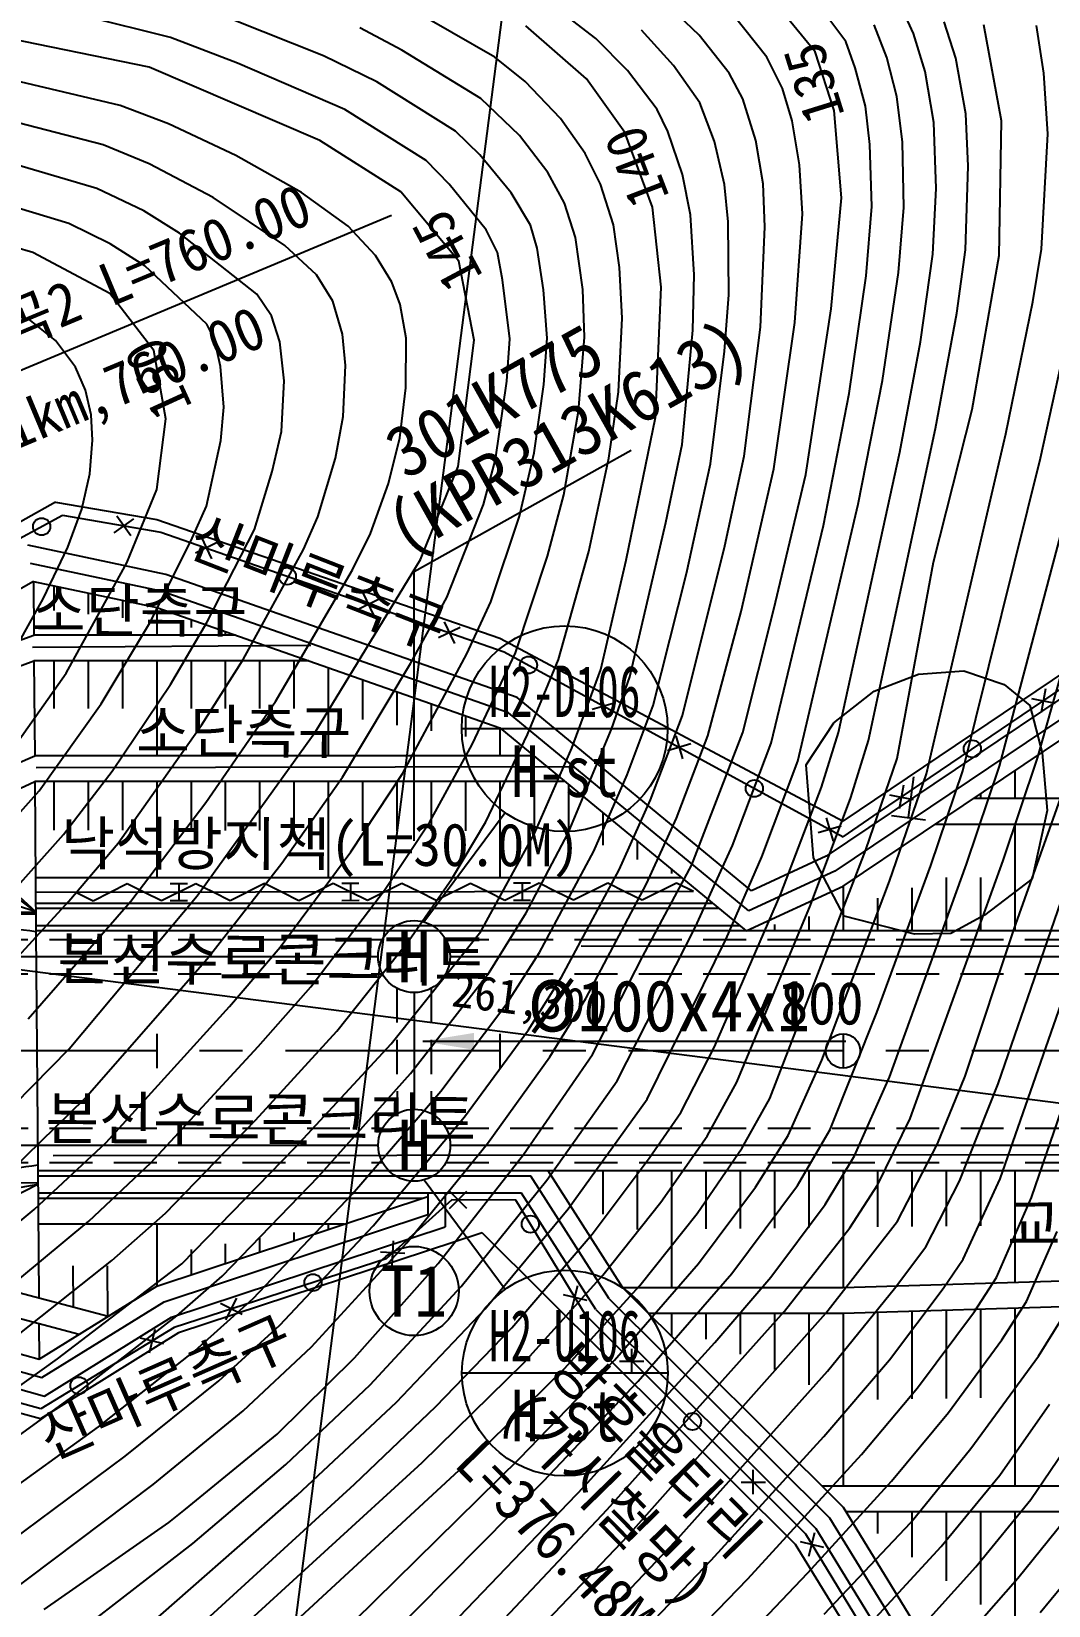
# Model space of a CAD drawing. Header units: millimetres. Extents: x 2406 to 3202, y 1103 to 1810.
# Drawn here: x 2942.8 to 3002, y 1442.5 to 1534.2 of the extents above; entities that cross this region are included whole.
import ezdxf
from ezdxf.enums import TextEntityAlignment as Align
from ezdxf.xclip import XClip

# ---------------------------------------------------------------- set-up
doc = ezdxf.new("R2010")
doc.units = ezdxf.units.MM
doc.header["$LTSCALE"] = 10
doc.header["$MEASUREMENT"] = 0
doc.header["$XCLIPFRAME"] = 2
doc.linetypes.add('CENTER', pattern=[2, 1.25, -0.25, 0.25, -0.25])
doc.linetypes.add('HIDDEN', pattern=[0.375, 0.25, -0.125])
for name, color, linetype in [('TN-MANH', 4, 'Continuous'), ('TT-WIRE-EQPM', 6, 'Continuous'), ('TZ-BASE', 253, 'Continuous'), ('TZ-CABL', 4, 'Continuous')]:
    doc.layers.add(name, color=color, linetype=linetype)
doc.styles.add('HANA', font='GulimChe.ttf')
doc.styles.get("Standard").update_dxf_attribs({"font": 'GulimChe.ttf'})
doc.linetypes.add('I_LINE', pattern='A,3.5,["I",Standard,S=1,R=0,X=-1,Y=-0.5],3.5', length=7)
doc.linetypes.add('ZIGZAG', pattern='A,0.0001,-0.2,[131,ltypeshp.shx,S=0.2,R=0,X=-0.2,Y=0],-0.4,[131,ltypeshp.shx,S=0.2,R=180,X=0.2,Y=0],-0.2', length=0.8001)
doc.dimstyles.get("Standard").update_dxf_attribs({"dimtxt": 0.18, "dimasz": 0.18, "dimexe": 0.18, "dimexo": 0.0625, "dimgap": 0.09, "dimtad": 0, "dimtih": 1, "dimtoh": 1, "dimdec": 4, "dimzin": 0, "dimdsep": 46, "dimtxsty": 'Standard', "dimcen": 0.09, "dimadec": 0, "dimazin": 0, "dimtfac": 1, "dimtdec": 4, "dimtofl": 0, "dimtmove": 0, "dimatfit": 3, "dimfxl": 0, "dimtolj": 1, "dimtzin": 0, "dimarcsym": 0})

# ---------------------------------------------------------------- blocks, each defined once
blk = doc.blocks.new('JD-FHFJ6')
at = {"layer": 'TZ-BASE'}
for p, q in [((432.568, -309.786), (500.009, 215.042)), ((491.612, 59.221, 137), (488.779, 61.948, 137)), ((498.38, 58.254, 135), (495.164, 62.166, 135)), ((500.16, 58.85, 134), (497.857, 61.936, 134)), ((479.707, 57.952, 141), (474.696, 60.816, 141)), ((485.597, 59.033, 139), (483.24, 60.837, 139)), ((504.098, 59.319, 132), (503.345, 60.982, 132)), ((459.567, 57.363, 145), (447.882, 59.763, 145)), ((460.797, 59.1, 144), (455.818, 60.338, 144)), ((469.72, 58.025, 143), (464.399, 60.145, 143)), ((485.053, 56.686, 140), (481.511, 59.765, 140)), ((495.547, 57.937, 136), (493.586, 60.423, 136)), ((502.544, 57.932, 133), (501.802, 59.829, 133)), ((506.575, 57.889, 131), (505.899, 60.007, 131)), ((509.238, 54.234, 130), (508.208, 59.833, 130)), ((511.695, 57.004, 129), (511.269, 59.801, 129)), ((464.718, 57.604, 144), (460.797, 59.1, 144)), ((474.285, 58.361, 142), (471.841, 59.648, 142)), ((487.441, 57.158, 139), (485.597, 59.033, 139)), ((490.116, 57.457, 138), (488.25, 59.514, 138)), ((493.352, 57.017, 137), (491.612, 59.221, 137)), ((500.705, 57.331, 134), (500.16, 58.85, 134)), ((504.779, 57.115, 132), (504.098, 59.319, 132)), ((472.837, 56.498, 143), (469.72, 58.025, 143)), ((478.899, 55.543, 142), (474.285, 58.361, 142)), ((481.473, 56.518, 141), (479.707, 57.952, 141)), ((496.474, 56.124, 136), (495.547, 57.937, 136)), ((499.471, 54.833, 135), (498.38, 58.254, 135)), ((503.138, 55.651, 133), (502.544, 57.932, 133)), ((507.162, 54.65, 131), (506.575, 57.889, 131)), ((469.512, 53.088, 145), (459.567, 57.363, 145)), ((470.964, 54.901, 144), (464.718, 57.604, 144)), ((489.159, 54.901, 139), (487.441, 57.158, 139)), ((491.648, 55.285, 138), (490.116, 57.457, 138)), ((494.155, 55.512, 137), (493.352, 57.017, 137)), ((501.301, 55.079, 134), (500.705, 57.331, 134)), ((505.29, 54.13, 132), (504.779, 57.115, 132)), ((511.94, 53.483, 129), (511.695, 57.004, 129)), ((457.871, 55.129, 146), (452.039, 56.515, 146)), ((477.414, 53.635, 143), (472.837, 56.498, 143)), ((483.537, 54.377, 141), (481.473, 56.518, 141)), ((487.276, 53.558, 140), (485.053, 56.686, 140)), ((497.041, 54.229, 136), (496.474, 56.124, 136)), ((460.691, 54.057, 146), (457.871, 55.129, 146)), ((481.134, 53.374, 142), (478.899, 55.543, 142)), ((492.505, 53.035, 138), (491.648, 55.285, 138)), ((494.911, 53.093, 137), (494.155, 55.512, 137)), ((501.556, 52.844, 134), (501.301, 55.079, 134)), ((503.458, 52.986, 133), (503.138, 55.651, 133)), ((456.872, 52.837, 147), (450.774, 54.409, 147)), ((475.712, 51.925, 144), (470.964, 54.901, 144)), ((484.972, 52.329, 141), (483.537, 54.377, 141)), ((489.792, 53.611, 139), (489.159, 54.901, 139)), ((497.468, 51.669, 136), (497.041, 54.229, 136)), ((499.912, 49.747, 135), (499.471, 54.833, 135)), ((507.298, 51.598, 131), (507.162, 54.65, 131)), ((509.104, 46.379, 130), (509.238, 54.234, 130)), ((464.615, 52.219, 146), (460.691, 54.057, 146)), ((478.822, 52.245, 143), (477.414, 53.635, 143)), ((482.803, 51.226, 142), (481.134, 53.374, 142)), ((488.903, 49.194, 140), (487.276, 53.558, 140)), ((490.637, 51.104, 139), (489.792, 53.611, 139)), ((505.423, 50.295, 132), (505.29, 54.13, 132)), ((511.566, 46.755, 129), (511.94, 53.483, 129)), ((459.558, 51.728, 147), (456.872, 52.837, 147)), ((474.223, 50.085, 145), (469.512, 53.088, 145)), ((485.858, 50.532, 141), (484.972, 52.329, 141)), ((493.097, 50.513, 138), (492.505, 53.035, 138)), ((495.345, 50.561, 137), (494.911, 53.093, 137)), ((501.675, 49.238, 134), (501.556, 52.844, 134)), ((503.542, 49.178, 133), (503.458, 52.986, 133)), ((456.503, 50.291, 148), (450.204, 52.152, 148)), ((463.283, 49.761, 147), (459.558, 51.728, 147)), ((468.44, 50.051, 146), (464.615, 52.219, 146)), ((477.044, 50.542, 144), (475.712, 51.925, 144)), ((480.65, 50.044, 143), (478.822, 52.245, 143)), ((497.632, 48.814, 136), (497.468, 51.669, 136)), ((507.142, 46.702, 131), (507.298, 51.598, 131)), ((479.199, 47.886, 144), (477.044, 50.542, 144)), ((483.774, 49.437, 142), (482.803, 51.226, 142)), ((486.63, 48.159, 141), (485.858, 50.532, 141)), ((491.114, 48.759, 139), (490.637, 51.104, 139)), ((493.297, 48.348, 138), (493.097, 50.513, 138)), ((495.447, 48.052, 137), (495.345, 50.561, 137)), ((454.875, 48.253, 149), (447.655, 50.44, 149)), ((459.258, 48.981, 148), (456.503, 50.291, 148)), ((467.475, 46.955, 147), (463.283, 49.761, 147)), ((471.15, 48.084, 146), (468.44, 50.051, 146)), ((477.603, 46.054, 145), (474.223, 50.085, 145)), ((481.776, 48.148, 143), (480.65, 50.044, 143)), ((499.298, 43.266, 135), (499.912, 49.747, 135)), ((505.237, 46.462, 132), (505.423, 50.295, 132)), ((452.78, 46.546, 150), (443.826, 49.195, 150)), ((444.706, 36.621), (473.687, 48.731)), ((461.335, 47.688, 148), (459.258, 48.981, 148)), ((484.412, 47.439, 142), (483.774, 49.437, 142)), ((489.398, 44.538, 140), (488.903, 49.194, 140)), ((491.317, 45.252, 139), (491.114, 48.759, 139)), ((497.188, 42.469, 136), (497.632, 48.814, 136)), ((501.338, 45.185, 134), (501.675, 49.238, 134)), ((503.234, 45.391, 133), (503.542, 49.178, 133)), ((457.293, 47.069, 149), (454.875, 48.253, 149)), ((472.751, 46.388, 146), (471.15, 48.084, 146)), ((479.866, 46.546, 144), (479.199, 47.886, 144)), ((482.173, 46.807, 143), (481.776, 48.148, 143)), ((486.972, 45.674, 141), (486.63, 48.159, 141)), ((493.344, 44.09, 138), (493.297, 48.348, 138)), ((495.181, 42.2, 137), (495.447, 48.052, 137)), ((459.306, 45.784, 149), (457.293, 47.069, 149)), ((465.841, 44.133, 148), (461.335, 47.688, 148)), ((469.311, 45.258, 147), (467.475, 46.955, 147)), ((484.824, 44.407, 142), (484.412, 47.439, 142)), ((457.272, 44.17, 150), (452.78, 46.546, 150)), ((473.702, 44.83, 146), (472.751, 46.388, 146)), ((478.509, 41.441, 145), (477.603, 46.054, 145)), ((480.147, 44.964, 144), (479.866, 46.546, 144)), ((482.547, 44.387, 143), (482.173, 46.807, 143)), ((504.51, 41.337, 132), (505.237, 46.462, 132)), ((506.637, 43.021, 131), (507.142, 46.702, 131)), ((507.513, 37.4, 130), (509.104, 46.379, 130)), ((511.054, 43.677, 129), (511.566, 46.755, 129)), ((462.926, 42.383, 149), (459.306, 45.784, 149)), ((470.257, 43.717, 147), (469.311, 45.258, 147)), ((487.126, 42.736, 141), (486.972, 45.674, 141)), ((491.242, 42.021, 139), (491.317, 45.252, 139)), ((500.354, 38.331, 134), (501.338, 45.185, 134)), ((502.3, 39.097, 133), (503.234, 45.391, 133)), ((459.843, 40.843, 150), (457.272, 44.17, 150)), ((466.698, 42.871, 148), (465.841, 44.133, 148)), ((474.186, 43.527, 146), (473.702, 44.83, 146)), ((480.585, 41.513, 144), (480.147, 44.964, 144)), ((482.758, 41.566, 143), (482.547, 44.387, 143)), ((484.931, 41.618, 142), (484.824, 44.407, 142)), ((489.076, 36.926, 140), (489.398, 44.538, 140)), ((493.091, 40.805, 138), (493.344, 44.09, 138)), ((470.822, 41.788, 147), (470.257, 43.717, 147)), ((474.531, 41.556, 146), (474.186, 43.527, 146)), ((497.838, 33.613, 135), (499.298, 43.266, 135)), ((509.491, 35.979, 129), (511.054, 43.677, 129)), ((511.5, 34.559, 128), (513.389, 43.147, 128)), ((454.102, 41.429, 151), (452.448, 42.743, 151)), ((463.368, 41.491, 149), (462.926, 42.383, 149)), ((467.177, 41.35, 148), (466.698, 42.871, 148)), ((486.909, 38.425, 141), (487.126, 42.736, 141)), ((495.971, 33.949, 136), (497.188, 42.469, 136)), ((505.386, 36.289, 131), (506.637, 43.021, 131)), ((455.265, 39.877, 151), (454.102, 41.429, 151)), ((463.716, 39.906, 149), (463.368, 41.491, 149)), ((467.432, 39.078, 148), (467.177, 41.35, 148)), ((470.999, 39.963, 147), (470.822, 41.788, 147)), ((474.528, 38.668, 146), (474.531, 41.556, 146)), ((477.562, 34.07, 145), (478.509, 41.441, 145)), ((480.397, 39.06, 144), (480.585, 41.513, 144)), ((482.568, 38.849, 143), (482.758, 41.566, 143)), ((484.583, 37.3, 142), (484.931, 41.618, 142)), ((490.619, 35.363, 139), (491.242, 42.021, 139)), ((494.239, 34.689, 137), (495.181, 42.2, 137)), ((503.297, 34.917, 132), (504.51, 41.337, 132)), ((460.53, 36.858, 150), (459.843, 40.843, 150)), ((492.272, 34.231, 138), (493.091, 40.805, 138)), ((455.859, 38.52, 151), (455.265, 39.877, 151)), ((463.907, 37.531, 149), (463.716, 39.906, 149)), ((470.865, 37, 147), (470.999, 39.963, 147)), ((467.271, 36.116, 148), (467.432, 39.078, 148)), ((474.17, 35.74, 146), (474.528, 38.668, 146)), ((479.74, 34.488, 144), (480.397, 39.06, 144)), ((482.004, 34.865, 143), (482.568, 38.849, 143)), ((500.882, 31.878, 133), (502.3, 39.097, 133)), ((456.176, 37.094, 151), (455.859, 38.52, 151)), ((486.353, 34.554, 141), (486.909, 38.425, 141)), ((498.863, 30.644, 134), (500.354, 38.331, 134)), ((456.264, 35.603, 151), (456.176, 37.094, 151)), ((460, 32.73, 150), (460.53, 36.858, 150)), ((463.729, 35.6, 149), (463.907, 37.531, 149)), ((470.429, 34.56, 147), (470.865, 37, 147)), ((483.727, 32.42, 142), (484.583, 37.3, 142)), ((487.353, 28.619, 140), (489.076, 36.926, 140)), ((505.276, 28.503, 130), (507.513, 37.4, 130)), ((466.731, 33.776, 148), (467.271, 36.116, 148)), ((501.471, 18.103, 131), (505.386, 36.289, 131)), ((504.861, 16.153, 129), (509.491, 35.979, 129)), ((456.097, 33.647, 151), (456.264, 35.603, 151)), ((462.903, 31.767, 149), (463.729, 35.6, 149)), ((473.517, 33.093, 146), (474.17, 35.74, 146)), ((489.668, 30.815, 139), (490.619, 35.363, 139)), ((499.728, 18.563, 132), (503.297, 34.917, 132)), ((469.389, 31.146, 147), (470.429, 34.56, 147)), ((475.367, 28.658, 145), (477.562, 34.07, 145)), ((479.048, 31.87, 144), (479.74, 34.488, 144)), ((481.146, 31.172, 143), (482.004, 34.865, 143)), ((485.179, 29.129, 141), (486.353, 34.554, 141)), ((490.873, 27.835, 138), (492.272, 34.231, 138)), ((493.099, 29.459, 137), (494.239, 34.689, 137)), ((506.968, 16.335, 128), (511.5, 34.559, 128)), ((509.113, 16.612, 127), (513.712, 33.991, 127)), ((455.63, 31.592, 151), (456.097, 33.647, 151)), ((465.693, 30.41, 148), (466.731, 33.776, 148)), ((472.46, 30.164, 146), (473.517, 33.093, 146)), ((494.06, 25.624, 136), (495.971, 33.949, 136)), ((495.955, 25.765, 135), (497.838, 33.613, 135)), ((458.252, 28.459, 150), (460, 32.73, 150)), ((482.767, 28.855, 142), (483.727, 32.42, 142)), ((511.334, 17.075, 126), (515.68, 32.53, 126)), ((454.098, 32.001), (439.011, 23.493)), ((454.098, 32.001), (439.011, 23.493)), ((454.098, 32.001), (460, 30.98)), ((454.098, 32.001), (460, 30.98)), ((454.826, 29.367, 151), (455.63, 31.592, 151)), ((462.061, 29.905, 149), (462.903, 31.767, 149)), ((476.917, 26.441, 144), (479.048, 31.87, 144)), ((497.369, 16.897, 133), (500.882, 31.878, 133)), ((458.657, 31.033), (457.503, 30.215)), ((457.671, 31.201), (458.489, 30.048)), ((460, 30.98), (480, 24.07)), ((460, 30.98), (480, 24.07)), ((462.921, 24.982, 148), (465.693, 30.41, 148)), ((468.551, 29.23, 147), (469.389, 31.146, 147)), ((479.482, 26.177, 143), (481.146, 31.172, 143)), ((487.578, 21.817, 139), (489.668, 30.815, 139)), ((495.814, 17.937, 134), (498.863, 30.644, 134)), ((460.541, 27.78), (452.489, 29.487)), ((459.665, 25.058, 149), (462.061, 29.905, 149)), ((463.529, 29.639), (462.255, 29.024)), ((462.585, 29.968), (463.199, 28.694)), ((471.408, 28.05, 146), (472.46, 30.164, 146)), ((490.634, 19.554, 137), (493.099, 29.459, 137)), ((453.39, 26.369, 151), (454.826, 29.367, 151)), ((454.725, 22.019, 150), (458.252, 28.459, 150)), ((465.043, 22.833, 147), (468.551, 29.23, 147)), ((469.284, 18.65, 145), (475.367, 28.658, 145)), ((480.904, 23.204, 142), (482.767, 28.855, 142)), ((483.416, 22.831, 141), (485.179, 29.129, 141)), ((485.878, 22.249, 140), (487.353, 28.619, 140)), ((503.16, 17.047, 130), (505.276, 28.503, 130)), ((460.27, 26.815), (452.651, 28.43)), ((480.998, 20.599), (460.541, 27.78)), ((466.925, 20.381, 146), (471.408, 28.05, 146)), ((488.931, 20.134, 138), (490.873, 27.835, 138)), ((280, 26.854), (700, -27.117)), ((452.813, 27.374), (439.878, 20.079)), ((452.813, 27.374), (452.837, 24.24)), ((452.813, 27.374), (460, 25.85)), ((454, 27.122), (454, 25.681)), ((456, 26.698), (456, 25.469)), ((480.499, 19.715), (460.27, 26.815)), ((472.026, 26.673), (472.641, 25.4)), ((500, 13.39), (520, 26.89)), ((500, 13.39), (520, 26.89)), ((451.139, 22.304, 151), (453.39, 26.369, 151)), ((458, 26.274), (458, 25.257)), ((460, 25.85), (460, 24.24)), ((460, 25.85), (480, 18.83)), ((472.97, 26.344), (471.697, 25.729)), ((474.794, 22.591, 144), (476.917, 26.441, 144)), ((478.074, 23.157, 143), (479.482, 26.177, 143)), ((494.154, 18.561, 135), (495.955, 25.765, 135)), ((456.757, 20.236, 149), (459.665, 25.058, 149)), ((460.799, 21.368, 148), (462.921, 24.982, 148)), ((462, 25.148), (462, 24.694)), ((476.747, 25.026), (477.362, 23.752)), ((492.123, 18.363, 136), (494.06, 25.624, 136)), ((440.262, 19.727), (452.837, 24.24)), ((464.587, 24.24), (452.837, 24.24)), ((464, 24.446), (464, 24.24)), ((477.691, 24.697), (476.418, 24.082)), ((480, 24.07), (500, 13.39)), ((480, 24.07), (500, 13.39)), ((518.806, 24.664), (499.017, 11.349)), ((452.759, 23.54), (468.988, 23.664)), ((474.335, 16.187, 143), (478.074, 23.157, 143)), ((478.381, 17.871, 142), (480.904, 23.204, 142)), ((519.403, 23.862), (499.509, 10.475)), ((500, 9.6), (520, 23.06)), ((441.52, 18.575), (452.848, 22.74)), ((468.86, 22.74), (452.848, 22.74)), ((452.848, 22.74), (452.89, 17.2)), ((454, 22.74), (454, 19.97)), ((456, 22.74), (456, 19.97)), ((458, 22.74), (458, 19.97)), ((460, 22.74), (460, 17.2)), ((462, 22.74), (462, 19.97)), ((462.62, 19, 147), (465.043, 22.833, 147)), ((464, 22.74), (464, 19.97)), ((466, 22.74), (466, 19.97)), ((468, 22.74), (468, 19.97)), ((470, 22.34), (470, 17.2)), ((470.832, 15.958, 144), (474.794, 22.591, 144)), ((481.618, 18.445, 141), (483.416, 22.831, 141)), ((484.194, 17.654, 140), (485.878, 22.249, 140)), ((504.399, 21.968, 127.798), (507.044, 22.172, 127.798)), ((507.044, 22.172, 127.798), (509.39, 21.363, 127.798)), ((451.427, 17.348, 150), (454.725, 22.019, 150)), ((457.412, 16.307, 148), (460.799, 21.368, 148)), ((472, 21.638), (472, 19.318)), ((486.51, 18.763, 139), (487.578, 21.817, 139)), ((501.816, 20.984, 127.798), (504.399, 21.968, 127.798)), ((509.39, 21.363, 127.798), (510.881, 20.148, 127.798)), ((511.8, 21.114), (511.535, 19.725)), ((453.158, 15.174, 149), (456.757, 20.236, 149)), ((462.867, 14.478, 146), (466.925, 20.381, 146)), ((474, 20.936), (474, 18.993)), ((476, 20.234), (476, 18.667)), ((494.656, 9.342), (480.998, 20.599)), ((486.733, 20.3), (485.376, 19.902)), ((485.856, 20.78), (486.254, 19.423)), ((499.469, 19.133, 127.798), (501.816, 20.984, 127.798)), ((510.973, 20.552), (512.362, 20.286)), ((452.958, 8.102), (439.878, 20.079)), ((478, 19.532), (478, 18.341)), ((494.504, 8.171), (480.499, 19.715)), ((487.412, 16.099, 138), (488.931, 20.134, 138)), ((488.775, 14.644, 137), (490.634, 19.554, 137)), ((510.881, 20.148, 127.798), (511.607, 17.374, 127.798)), ((457.76, 12.123, 147), (462.62, 19, 147)), ((462.354, 9.05, 145), (469.284, 18.65, 145)), ((479.188, 13.364, 141), (481.618, 18.445, 141)), ((480, 18.83), (480, 17.2)), ((480, 18.83), (494.353, 7)), ((483.981, 12.692, 139), (486.51, 18.763, 139)), ((490.244, 18.382), (490.642, 17.025)), ((490.296, 13.577, 136), (492.123, 18.363, 136)), ((491.195, 10.851, 135), (494.154, 18.561, 135)), ((497.85, 16.69, 127.798), (499.469, 19.133, 127.798)), ((498.75, 15.378, 132), (499.728, 18.563, 132)), ((452.958, 8.102), (439.483, 18.187)), ((475.91, 13.349, 142), (478.381, 17.871, 142)), ((482.024, 12.685, 140), (484.194, 17.654, 140)), ((491.121, 17.903), (489.764, 17.505)), ((493.56, 11.979, 134), (495.814, 17.937, 134)), ((500.459, 14.775, 131), (501.471, 18.103, 131)), ((446.166, 14.321), (452.89, 17.2)), ((481.978, 17.2), (452.89, 17.2)), ((452.977, 16.518), (484.345, 16.59)), ((495.272, 11.322, 133), (497.369, 16.897, 133)), ((498.267, 11.266, 127.798), (497.85, 16.69, 127.798)), ((501.328, 11.723, 130), (503.16, 17.047, 130)), ((507.19, 10.896, 127), (509.113, 16.612, 127)), ((509.324, 11.111, 126), (511.334, 17.075, 126)), ((509.966, 7.126, 125), (513.39, 16.745, 125)), ((511.607, 17.374, 127.798), (511.899, 14.021, 127.798)), ((447.424, 13.17), (452.901, 15.7)), ((483.797, 15.7), (452.901, 15.7)), ((452.901, 15.7), (452.967, 6.949)), ((454, 15.7), (454, 12.873)), ((454.574, 12.612, 148), (457.412, 16.307, 148)), ((456, 15.7), (456, 12.87)), ((458, 15.7), (458, 12.866)), ((460, 15.7), (460, 10.1)), ((462, 15.7), (462, 12.858)), ((464, 15.7), (464, 12.854)), ((466, 15.7), (466, 12.851)), ((467.284, 10.956, 144), (470.832, 15.958, 144)), ((468, 15.7), (468, 12.847)), ((470, 15.7), (470, 10.1)), ((471.323, 11.618, 143), (474.335, 16.187, 143)), ((472, 15.7), (472, 12.839)), ((474, 15.7), (474, 12.835)), ((476, 15.7), (476, 12.832)), ((478, 15.7), (478, 12.828)), ((480, 15.7), (480, 10.1)), ((482, 15.7), (482, 12.82)), ((485.474, 11.638, 138), (487.412, 16.099, 138)), ((502.709, 9.905, 129), (504.861, 16.153, 129)), ((503.817, 13.603, 129.991), (504.122, 15.983, 129.991)), ((505.106, 10.818, 128), (506.968, 16.335, 128)), ((510, 16.33), (510, 14.71)), ((449.257, 10.795, 149), (453.158, 15.174, 149)), ((484, 15.533), (484, 12.817)), ((496.378, 9.163, 132), (498.75, 15.378, 132)), ((498.103, 8.499, 131), (500.459, 14.775, 131)), ((502.7, 14.935), (504.089, 14.669)), ((503.527, 15.497), (503.261, 14.108)), ((516.8, 14.71), (507.593, 14.71)), ((508, 14.984), (508, 14.71)), ((509.032, -1.925, 124), (514.898, 15.122, 124)), ((458.502, 8.733, 146), (462.867, 14.478, 146)), ((486, 13.885), (486, 11.992)), ((486.948, 10.563, 137), (488.775, 14.644, 137)), ((510.976, -8.54, 122), (518.668, 13.905, 122)), ((511.899, 14.021, 127.798), (511.013, 10.032, 127.798)), ((473.267, 9.372, 142), (475.91, 13.349, 142)), ((477.204, 10.033, 141), (479.188, 13.364, 141)), ((488.552, 9.749, 136), (490.296, 13.577, 136)), ((499.897, 13.108), (498.54, 12.71)), ((499.019, 13.587), (499.417, 12.23)), ((502.825, 13.73, 129.991), (504.808, 13.476, 129.991)), ((516.8, 13.21), (505.364, 13.21)), ((510, 13.21), (510, 7)), ((452.958, 8.102), (439.525, 12.516)), ((450.154, 7.657, 148), (454.574, 12.612, 148)), ((454.875, 8.738, 147), (457.76, 12.123, 147)), ((478.883, 6.966, 140), (482.024, 12.685, 140)), ((481.532, 8.055, 139), (483.981, 12.692, 139)), ((488, 12.236), (488, 11.168)), ((491.394, 7.241, 134), (493.56, 11.979, 134)), ((509.144, -7.462, 123), (516.12, 12.578, 123)), ((467.192, 6.047, 143), (471.323, 11.618, 143)), ((482.318, 5.744, 138), (485.474, 11.638, 138)), ((493.177, 6.545, 133), (495.272, 11.322, 133)), ((499.017, 11.349), (494.656, 9.342)), ((495.739, -2.776, 130), (501.328, 11.723, 130)), ((500.065, 7.858, 127.798), (498.267, 11.266, 127.798)), ((503.908, -3.948, 126), (509.324, 11.111, 126)), ((490.591, 10.1), (452.943, 10.1)), ((462.94, 5.366, 144), (467.284, 10.956, 144)), ((483.592, 4.291, 137), (486.948, 10.563, 137)), ((488.324, 5.534, 135), (491.195, 10.851, 135)), ((490, 10.588), (490, 10.344)), ((499.509, 10.475), (494.504, 8.171)), ((501.975, 2.247, 128), (505.106, 10.818, 128)), ((502.702, -1.539, 127), (507.19, 10.896, 127)), ((506, 10.105), (506, 7)), ((508, 10.105), (508, 7)), ((455.289, 9.256), (456.29, 8.757)), ((456.29, 8.757), (458.289, 9.76)), ((458.289, 9.76), (459.289, 9.262)), ((459.289, 9.262), (460.29, 8.763)), ((460.29, 8.763), (462.289, 9.766)), ((460.789, 9.764), (461.789, 9.766)), ((461.289, 9.765), (461.29, 8.765)), ((462.289, 9.766), (463.289, 9.268)), ((463.289, 9.268), (464.29, 8.77)), ((464.29, 8.77), (466.289, 9.773)), ((466.289, 9.773), (467.289, 9.274)), ((467.289, 9.274), (468.29, 8.776)), ((468.29, 8.776), (470.289, 9.779)), ((468.978, 3.732, 142), (473.267, 9.372, 142)), ((470.289, 9.779), (471.289, 9.28)), ((470.789, 9.78), (471.789, 9.781)), ((471.289, 9.78), (471.29, 8.78)), ((471.289, 9.28), (472.29, 8.782)), ((472.29, 8.782), (474.289, 9.785)), ((474.289, 9.785), (475.289, 9.287)), ((474.709, 6.45, 141), (477.204, 10.033, 141)), ((475.289, 9.287), (476.29, 8.788)), ((476.29, 8.788), (478.289, 9.791)), ((478.289, 9.791), (479.289, 9.293)), ((479.289, 9.293), (480.29, 8.794)), ((480.29, 8.794), (482.289, 9.798)), ((480.789, 9.795), (481.789, 9.797)), ((481.289, 9.796), (481.29, 8.796)), ((482.289, 9.798), (483.289, 9.299)), ((483.289, 9.299), (484.29, 8.801)), ((484.29, 8.801), (486.289, 9.804)), ((485.007, 3.065, 136), (488.552, 9.749, 136)), ((486.289, 9.804), (487.289, 9.305)), ((487.289, 9.305), (488.29, 8.807)), ((488.29, 8.807), (490.289, 9.81)), ((490.289, 9.81), (491.289, 9.312)), ((494.353, 7), (500, 9.6)), ((498.759, -0.547, 129), (502.709, 9.905, 129)), ((500, 9.6), (500, 7)), ((504, 9.503), (504, 7)), ((511.013, 10.032, 127.798), (508.244, 7.909, 127.798)), ((450.558, 4.024, 147), (454.875, 8.738, 147)), ((452.505, 1.872, 146), (458.502, 8.733, 146)), ((492.411, 8.6), (452.954, 8.6)), ((492.775, 8.3), (452.956, 8.3)), ((454.909, 0.116, 145), (462.354, 9.05, 145)), ((460.79, 8.764), (461.79, 8.766)), ((470.79, 8.78), (471.79, 8.781)), ((480.79, 8.795), (481.79, 8.797)), ((492.501, 0.247, 132), (496.378, 9.163, 132)), ((493.806, -1.82, 131), (498.103, 8.499, 131)), ((502, 8.902), (502, 7)), ((439.559, 8.002), (452.958, 8.102)), ((450.19, 7.981), (452.959, 8.002)), ((479.376, 4.576, 139), (481.532, 8.055, 139)), ((496, 7.379), (496, 7)), ((498, 7.84), (498, 7)), ((504.169, 6.811, 127.798), (500.065, 7.858, 127.798)), ((508.244, 7.909, 127.798), (506.28, 6.837, 127.798)), ((493.989, 7.3), (452.964, 7.3)), ((519.8, 7), (452.966, 7)), ((452.967, 6.949), (453.069, -6.649)), ((470.498, 1.16, 141), (474.709, 6.45, 141)), ((473.667, 0.42, 140), (478.883, 6.966, 140)), ((486.834, -1.74, 134), (491.394, 7.241, 134)), ((488.58, -2.82, 133), (493.177, 6.545, 133)), ((506.28, 6.837, 127.798), (504.169, 6.811, 127.798)), ((507.111, -1.472, 125), (509.966, 7.126, 125)), ((464.253, 2.593, 143), (467.192, 6.047, 143)), ((480.409, 2.773, 138), (482.318, 5.744, 138)), ((485.398, -0.213, 135), (488.324, 5.534, 135)), ((455.809, -2.775, 144), (462.94, 5.366, 144)), ((465.919, 0.257, 142), (468.978, 3.732, 142)), ((474.791, -1.323, 139), (479.376, 4.576, 139)), ((481.662, 1.233, 137), (483.592, 4.291, 137)), ((476.564, -2.344, 138), (480.409, 2.773, 138)), ((482.904, -0.354, 136), (485.007, 3.065, 136)), ((457.062, -5.341, 143), (464.253, 2.593, 143)), ((499.237, -4.573, 128), (501.975, 2.247, 128)), ((460, 1), (460, -1)), ((465.765, -4.037, 141), (470.498, 1.16, 141)), ((477.941, -3.841, 137), (481.662, 1.233, 137)), ((480, 1), (480, -1)), ((500, 1), (500, -1)), ((449.394, -5.469, 145), (454.909, 0.116, 145)), ((459.667, -6.532, 142), (465.919, 0.257, 142)), ((468.075, -5.64, 140), (473.667, 0.42, 140)), ((490.536, -3.584, 132), (492.501, 0.247, 132)), ((479.275, -5.407, 136), (482.904, -0.354, 136)), ((481.368, -6.036, 135), (485.398, -0.213, 135)), ((496.797, -4.932, 129), (498.759, -0.547, 129)), ((469.428, -7.314, 139), (474.791, -1.323, 139)), ((482.739, -7.533, 134), (486.834, -1.74, 134)), ((492.073, -4.979, 131), (493.806, -1.82, 131)), ((500.671, -6.126, 127), (502.702, -1.539, 127)), ((505.51, -5.421, 125), (507.111, -1.472, 125)), ((471.407, -8.329, 138), (476.564, -2.344, 138)), ((506.778, -7.594, 124), (509.032, -1.925, 124)), ((451.534, -6.95, 144), (455.809, -2.775, 144)), ((483.988, -9.211, 133), (488.58, -2.82, 133)), ((488.705, -6.254, 132), (490.536, -3.584, 132)), ((494.113, -5.644, 130), (495.739, -2.776, 130)), ((460.522, -9.469, 141), (465.765, -4.037, 141)), ((472.611, -10.191, 137), (477.941, -3.841, 137)), ((497.339, -7.842, 128), (499.237, -4.573, 128)), ((502.028, -7.797, 126), (503.908, -3.948, 126)), ((452.858, -9.243, 143), (457.062, -5.341, 143)), ((474.582, -11.198, 136), (479.275, -5.407, 136)), ((489.38, -8.822, 131), (492.073, -4.979, 131)), ((494.887, -7.943, 129), (496.797, -4.932, 129)), ((503.18, -9.933, 125), (505.51, -5.421, 125)), ((461.471, -12.406, 140), (468.075, -5.64, 140)), ((476.395, -12.395, 135), (481.368, -6.036, 135)), ((485.384, -10.687, 132), (488.705, -6.254, 132)), ((491.502, -9.486, 130), (494.113, -5.644, 130)), ((498.955, -8.959, 127), (500.671, -6.126, 127)), ((453.069, -6.649), (453.127, -14.397)), ((519.8, -7), (453.071, -7)), ((481.811, -7.3), (453.073, -7.3)), ((456.046, -9.929, 142), (459.667, -6.532, 142)), ((463.82, -13.128, 139), (469.428, -7.314, 139)), ((486.375, -14.451), (481.811, -7.3)), ((487.158, -13.82), (482.805, -7)), ((486, -7), (486, -9.524)), ((488, -7), (488, -10.41)), ((490, -7), (490, -13.82)), ((492, -7), (492, -10.368)), ((494, -7), (494, -10.347)), ((496, -7), (496, -10.326)), ((498, -7), (498, -10.305)), ((500, -7), (500, -13.82)), ((502, -7), (502, -10.262)), ((504, -7), (504, -10.241)), ((506, -7), (506, -10.22)), ((508, -7), (508, -10.199)), ((510, -7), (510, -13.515)), ((453.077, -7.797), (439.695, -10.094)), ((453.077, -7.797), (440.136, -14.358)), ((453.076, -7.697), (450.273, -7.718)), ((477.065, -9.183), (478.069, -8.186)), ((478.065, -9.186), (477.069, -8.183)), ((477.738, -13.742, 134), (482.739, -7.533, 134)), ((491.571, -12.389, 129), (494.887, -7.943, 129)), ((493.514, -12.981, 128), (497.339, -7.842, 128)), ((500.39, -10.319, 126), (502.028, -7.797, 126)), ((504.825, -11.427, 124), (506.778, -7.594, 124)), ((506.999, -12.135, 123), (509.144, -7.462, 123)), ((481.263, -8.3), (453.081, -8.3)), ((475.464, -8.6), (453.083, -8.6)), ((460, -13.71), (475.805, -8.487)), ((465.625, -14.435, 138), (471.407, -8.329, 138)), ((475.805, -8.3), (475.805, -9.54)), ((476.805, -8.3), (476.805, -10.263)), ((485.591, -15.082), (481.263, -8.3)), ((485.996, -13.072, 131), (489.38, -8.822, 131)), ((495.788, -13.199, 127), (498.955, -8.959, 127)), ((508.936, -13.204, 122), (510.976, -8.54, 122)), ((447.731, -13.522, 143), (452.858, -9.243, 143)), ((450.462, -14.552, 142), (456.046, -9.929, 142)), ((457.395, -12.22, 141), (460.522, -9.469, 141)), ((460.427, -14.622), (475.805, -9.54)), ((479.141, -15.032, 133), (483.988, -9.211, 133)), ((488.159, -13.684, 130), (491.502, -9.486, 130)), ((498.991, -15.298, 125), (503.18, -9.933, 125)), ((470.924, -10.1), (453.094, -10.1)), ((460, -10.1), (460, -13.71)), ((460.854, -15.534), (476.805, -10.263)), ((478.964, -10.603), (461.28, -16.446)), ((478.964, -10.603), (461.28, -16.446)), ((466, -10.914), (466, -11.727)), ((467.177, -15.994, 137), (472.611, -10.191, 137)), ((468, -10.583), (468, -11.066)), ((470, -10.1), (470, -10.405)), ((497.235, -28.786), (478.964, -10.603)), ((497.235, -28.786), (478.964, -10.603)), ((480.704, -16.151, 132), (485.384, -10.687, 132)), ((496.578, -15.181, 126), (500.39, -10.319, 126)), ((510.691, -14.62, 121), (512.472, -10.531, 121)), ((462, -11.575), (462, -13.049)), ((464, -11.244), (464, -12.388)), ((469.017, -17.259, 136), (474.582, -11.198, 136)), ((474.462, -11.819), (473.049, -11.744)), ((473.718, -12.488), (473.793, -11.076)), ((503.001, -13.854, 124), (504.825, -11.427, 124)), ((444.525, -12.133), (457.178, -15.464)), ((452.027, -16.478, 141), (457.395, -12.22, 141)), ((454.227, -17.956, 140), (461.471, -12.406, 140)), ((455.113, -12.523), (455.131, -14.925)), ((457.113, -12.53), (457.135, -15.452)), ((471.532, -17.893, 135), (476.395, -12.395, 135)), ((486.679, -18.027, 129), (491.571, -12.389, 129)), ((505.831, -13.861, 123), (506.999, -12.135, 123)), ((442.582, -13.118), (455.486, -16.515)), ((453.153, -17.965), (460, -13.71)), ((461.179, -15.45, 139), (463.82, -13.128, 139)), ((472.44, -19.477, 134), (477.738, -13.742, 134)), ((481.395, -18.182, 131), (485.996, -13.072, 131)), ((483.763, -18.512, 130), (488.159, -13.684, 130)), ((484.202, -15.061), (484.538, -13.687)), ((488.055, -19.26, 128), (493.514, -12.981, 128)), ((492.532, -16.997, 127), (495.788, -13.199, 127)), ((516.8, -13.308), (500, -13.82)), ((507.655, -15.187, 122), (508.936, -13.204, 122)), ((440.136, -14.358), (453.153, -17.965)), ((453.309, -19.046), (460.427, -14.622)), ((462.225, -17.489, 138), (465.625, -14.435, 138)), ((464.028, -15.68), (464.671, -14.42)), ((483.683, -14.206), (485.057, -14.542)), ((486.375, -14.451), (499.21, -27.225)), ((500, -13.82), (487.158, -13.82)), ((487.158, -13.82), (500, -26.6)), ((499.099, -18.683, 124), (503.001, -13.854, 124)), ((502.695, -18.009, 123), (505.831, -13.861, 123)), ((509.247, -16.842, 121), (510.691, -14.62, 121)), ((440.062, -15.375), (453.309, -19.046)), ((453.464, -20.127), (460.854, -15.534)), ((455.217, -20.076, 139), (461.179, -15.45, 139)), ((464.979, -15.371), (463.719, -14.728)), ((473.975, -20.481, 133), (479.141, -15.032, 133)), ((485.591, -15.082), (498.42, -27.849)), ((486.26, -26.741, 126), (496.578, -15.181, 126)), ((487.482, -28.252, 125), (498.991, -15.298, 125)), ((500, -15.32), (488.666, -15.32)), ((490, -15.32), (490, -16.648)), ((492, -15.32), (492, -16.8)), ((494, -15.32), (494, -17.687)), ((496, -15.32), (496, -18.575)), ((498, -15.32), (498, -19.462)), ((516.8, -14.808), (500, -15.32)), ((500, -15.32), (500, -25.38)), ((502, -15.259), (502, -20.319)), ((504, -15.198), (504, -20.289)), ((504.341, -19.638, 122), (507.655, -15.187, 122)), ((506, -15.137), (506, -20.258)), ((508, -15.076), (508, -20.228)), ((510, -15.015), (510, -25.38)), ((439.988, -16.392), (453.464, -20.127)), ((453.138, -15.897), (453.153, -17.965)), ((461.28, -16.446), (453.226, -21.452)), ((461.28, -16.446), (453.226, -21.452)), ((459.573, -17.597), (459.905, -16.223)), ((463.631, -19.242, 137), (467.177, -15.994, 137)), ((476.275, -20.741, 132), (480.704, -16.151, 132)), ((511.393, -17.796, 120), (512.731, -15.639, 120)), ((460.426, -17.076), (459.052, -16.744)), ((465.038, -20.996, 136), (469.017, -17.259, 136)), ((484.903, -25.406, 127), (492.532, -16.997, 127)), ((487.685, -18.789), (487.683, -17.375)), ((506.136, -21.079, 121), (509.247, -16.842, 121)), ((439.412, -28.561, 140), (454.227, -17.956, 140)), ((453.226, -21.452), (439.884, -17.816)), ((453.226, -21.452), (439.884, -17.816)), ((456.605, -21.911, 138), (462.225, -17.489, 138)), ((467.023, -22.343, 135), (471.532, -17.893, 135)), ((475.48, -23.998, 131), (481.395, -18.182, 131)), ((481.171, -23.739, 129), (486.679, -18.027, 129)), ((486.977, -18.083), (488.391, -18.081)), ((498.871, -22.489, 123), (502.695, -18.009, 123)), ((507.451, -23.187, 120), (511.393, -17.796, 120)), ((458.158, -23.626, 137), (463.631, -19.242, 137)), ((479.419, -22.789, 130), (483.763, -18.512, 130)), ((482.54, -25.085, 128), (488.055, -19.26, 128)), ((490.207, -28.601, 124), (499.099, -18.683, 124)), ((446.867, -26.135, 139), (455.217, -20.076, 139)), ((467.531, -24.112, 134), (472.44, -19.477, 134)), ((501.067, -23.54, 122), (504.341, -19.638, 122)), ((459.789, -25.279, 136), (465.038, -20.996, 136)), ((468.195, -25.897, 133), (473.975, -20.481, 133)), ((471.528, -25.261, 132), (476.275, -20.741, 132)), ((502.818, -25.094, 121), (506.136, -21.079, 121)), ((509.136, -24.743, 119), (512.019, -20.592, 119)), ((448.917, -27.489, 138), (456.605, -21.911, 138)), ((461.678, -26.714, 135), (467.023, -22.343, 135)), ((464.378, -36.678, 130), (479.419, -22.789, 130)), ((492.321, -29.692, 123), (498.871, -22.489, 123)), ((510.949, -26.152, 118), (513.232, -22.765, 118)), ((449.657, -29.959, 137), (458.158, -23.626, 137)), ((465.38, -39.277, 129), (481.171, -23.739, 129)), ((494.44, -30.789, 122), (501.067, -23.54, 122)), ((503.953, -27.488, 120), (507.451, -23.187, 120)), ((462.099, -28.727, 134), (467.531, -24.112, 134)), ((463.91, -34.576, 131), (475.48, -23.998, 131)), ((494.768, -25.849), (494.766, -24.434)), ((505.712, -28.892, 119), (509.136, -24.743, 119)), ((451.052, -31.871, 136), (459.789, -25.279, 136)), ((458.892, -36.807, 132), (471.528, -25.261, 132)), ((467.522, -40.25, 128), (482.54, -25.085, 128)), ((469.403, -41.58, 127), (484.903, -25.406, 127)), ((494.06, -25.143), (495.474, -25.14)), ((497.951, -30.437, 121), (502.818, -25.094, 121)), ((516.8, -25.38), (498.774, -25.38)), ((456.512, -36.147, 133), (468.195, -25.897, 133)), ((500, -26.6), (519.866, -59.001)), ((507.728, -30.076, 118), (510.949, -26.152, 118)), ((453.451, -32.571, 135), (460.699, -27.505, 135)), ((460.699, -27.505, 135), (461.678, -26.714, 135)), ((472.777, -41.028, 126), (486.26, -26.741, 126)), ((498.895, -32.839, 120), (503.953, -27.488, 120)), ((499.21, -27.225), (519.341, -60.058)), ((516.8, -26.88), (500.172, -26.88)), ((502, -26.88), (502, -28.139)), ((504, -26.88), (504, -29.516)), ((506, -26.88), (506, -30.893)), ((508, -26.88), (508, -32.27)), ((510, -26.88), (510, -37.66)), ((510.179, -30.741, 117), (512.867, -27.426, 117)), ((478.381, -37.797, 125), (487.482, -28.252, 125)), ((498.012, -29.461), (498.345, -28.086)), ((498.42, -27.849), (518.816, -61.115)), ((455.379, -33.939, 134), (462.099, -28.727, 134)), ((479.96, -39.402, 124), (490.207, -28.601, 124)), ((517.876, -62.452), (497.235, -28.786)), ((517.876, -62.452), (497.235, -28.786)), ((497.492, -28.607), (498.866, -28.94)), ((500.773, -34.267, 119), (505.712, -28.892, 119)), ((511.487, -32.75, 116), (514.317, -29.296, 116)), ((481.695, -40.81, 123), (492.321, -29.692, 123)), ((502.758, -35.59, 118), (507.728, -30.076, 118)), ((483.98, -41.578, 122), (494.44, -30.789, 122)), ((484.413, -44.629, 121), (497.951, -30.437, 121)), ((505.548, -36.005, 117), (510.179, -30.741, 117))]:
    blk.add_line(p, q, dxfattribs=at)
at = {"layer": 'TZ-BASE', "ltscale": 0.2}
for p, q in [((439.113, 22.943), (454.521, 31.23)), ((454.521, 31.23), (460.24, 30.257)), ((460.24, 30.257), (480.244, 23.276)), ((480.244, 23.276), (499.996, 12.484)), ((502.067, 13.901), (514.324, 22.222)), ((499.996, 12.484), (502.067, 13.901)), ((452.999, 9.252), (491.289, 9.312)), ((477.201, -8.683), (473.374, -12.125)), ((480.926, -8.696), (477.201, -8.683)), ((484.99, -15.397), (480.926, -8.696)), ((473.374, -12.125), (461.019, -16.129)), ((497.819, -28.184), (484.99, -15.397)), ((461.019, -16.129), (453.253, -20.868)), ((453.253, -20.868), (439.675, -17.127)), ((518.342, -61.827), (497.819, -28.184))]:
    blk.add_line(p, q, dxfattribs=at)
at = {"layer": 'TZ-BASE', "linetype": 'I_LINE', "ltscale": 0.2}
for p, q in [((484.729, 6.124), (700.4, 6.067)), ((453.964, -6.089), (700, -5.886))]:
    blk.add_line(p, q, dxfattribs=at)
at = {"layer": 'TZ-BASE', "linetype": 'CENTER', "flags": 128}
blk.add_lwpolyline([(700, 0), (280, 0), (0, 0)], dxfattribs=at)
at = {"layer": 'TZ-BASE'}
for centre, radius in [((453.297, 30.572), 0.5), ((467.613, 27.684), 0.5), ((481.667, 22.499), 0.5), ((507.531, 17.611), 0.5), ((494.83, 15.306), 0.5), ((500, 0), 1), ((481.777, -10.099), 0.5), ((469.106, -13.508), 0.5), ((455.471, -19.515), 0.5), ((491.226, -21.612), 0.5)]:
    blk.add_circle(centre, radius, dxfattribs=at)
for centre, radius, start, end in [((447.149, -37.793), 45.119, 82.59186, 86.26639), ((446.786, 35.687), 42.8, 274.71257, 278.44096)]:
    blk.add_arc(centre, radius, start, end, dxfattribs=at)
at = {"layer": 'TZ-BASE', "style": 'HANA'}
for s, height, rotation, p in [('135', 2.4, 107.31689, (500.109, 54.58, 135)), ('140', 2.4, 110.99151, (489.9, 49.811, 140)), ('T 대곡2 L=760.00', 2.5, 22.67756, (445.565, 38.454)), ('145', 2.4, 118.18639, (479.048, 45.179, 145)), (' 301km,760.00', 2.5, 22.67756, (447.195, 33.12)), ('150', 2.4, 114.59569, (462.107, 37.578, 150)), ('산마루측구', 2.5, 338.63267, (461.665, 28.999)), ('소단측구', 2.5, 359.7997, (452.728, 24.457)), ('소단측구', 2.5, 359.7997, (458.795, 17.396)), ('본선수로콘크리트', 2.5, 359.7997, (454.211, 4.156)), ('261,300', 2, 352.67756, (477.129, 2.615)), ('본선수로콘크리트', 2.5, 359.7997, (453.509, -5.167)), ('교량점검용계단', 2.5, 0.39655, (509.549, -11.361)), ('산마루측구', 2.5, 23.80268, (453.821, -23.886)), ('방호울타리', 2.5, 314.38581, (482.679, -18.557)), ('(가시철망)', 2.5, 314.38581, (479.884, -21.304)), ('L=376.48M', 2.5, 314.38581, (477.243, -24.15))]:
    blk.add_text(s, height=height, rotation=rotation, dxfattribs=at).set_placement(p)
at = {"layer": 'TZ-BASE', "linetype": 'I_LINE', "ltscale": 0.2, "style": 'HANA'}
blk.add_text('낙석방지책(L=30.0M)', height=2.5, rotation=359.7997, dxfattribs=at).set_placement((454.421, 10.861))
at = {"layer": 'TZ-BASE', "style": 'HANA'}
blk.add_text('800', height=2.5, dxfattribs=at).set_placement((496.346, 1.539))

msp = doc.modelspace()

# ---------------------------------------------------------------- linework, layer by layer
at = {"layer": 'TN-MANH'}
for centre in [(2965.052, 1480.298), (2965.062, 1469.298)]:
    msp.add_circle(centre, 2.1, dxfattribs=at)
at = {"layer": 'TT-WIRE-EQPM'}
msp.add_circle((2965.052, 1460.798), 2.6, dxfattribs=at)
at = {"layer": 'TZ-BASE'}
for p, q in [((2979.829, 1493.585), (2967.829, 1493.585)), ((2965.629, 1482.317), (2970.357, 1488.692)), ((2965.639, 1467.279), (2970.367, 1460.905)), ((2979.839, 1456.012), (2967.839, 1456.012))]:
    msp.add_line(p, q, dxfattribs=at)
at = {"layer": 'TZ-BASE', "flags": 128}
msp.add_lwpolyline([(2965.052, 1487.048), (2965.052, 1502.751), (2977.711, 1509.837)], dxfattribs=at)
at = {"layer": 'TZ-BASE'}
for centre in [(2973.829, 1493.585), (2973.839, 1456.012)]:
    msp.add_circle(centre, 6, dxfattribs=at)
at = {"layer": 'TZ-CABL', "linetype": 'HIDDEN'}
for points in [[(2490.052, 1481.298), (2963.205, 1481.298)], [(2966.899, 1481.298), (3005.205, 1481.298)], [(2490.052, 1479.298), (2963.205, 1479.298)], [(2966.899, 1479.298), (3005.205, 1479.298)]]:
    msp.add_lwpolyline(points, dxfattribs=at)
at = {"layer": 'TZ-CABL', "linetype": 'ZIGZAG', "ltscale": 0.5}
for points in [[(2490.052, 1480.298), (2962.952, 1480.298)], [(2967.152, 1480.298), (3004.952, 1480.298)], [(2965.052, 1478.198), (2965.058, 1471.398)]]:
    msp.add_lwpolyline(points, dxfattribs=at)
at = {"layer": 'TZ-CABL', "linetype": 'HIDDEN', "ltscale": 0.8}
for points in [[(2964.052, 1478.451), (2964.058, 1471.144)], [(2966.052, 1478.452), (2966.058, 1471.146)]]:
    msp.add_lwpolyline(points, dxfattribs=at)
at = {"layer": 'TZ-CABL', "linetype": 'HIDDEN', "elevation": 250.336}
for points in [[(2490.062, 1470.298), (2963.215, 1470.298)], [(2966.909, 1470.298), (3005.215, 1470.298)], [(2490.062, 1468.298), (2963.215, 1468.298)], [(2966.909, 1468.298), (3005.215, 1468.298)]]:
    msp.add_lwpolyline(points, dxfattribs=at)
at = {"layer": 'TZ-CABL', "linetype": 'ZIGZAG', "ltscale": 0.5, "elevation": 250.336}
for points in [[(2490.062, 1469.298), (2962.962, 1469.298)], [(2967.162, 1469.298), (3004.962, 1469.298)]]:
    msp.add_lwpolyline(points, dxfattribs=at)

# ---------------------------------------------------------------- block references
at = {"layer": 'TZ-BASE'}
ref = msp.add_blockref('JD-FHFJ6', (2490.052, 1474.798), dxfattribs=at)
XClip(ref).set_block_clipping_path([(-0.0000000004, -75), (700.0000000006, 75.0000000039)])

# ---------------------------------------------------------------- texts
at = {"layer": 'TN-MANH', "linetype": 'ByBlock'}
for p in [(2965.052, 1480.298), (2965.062, 1469.298)]:
    msp.add_text('H', height=3, dxfattribs=at).set_placement(p, align=Align.MIDDLE)
at = {"layer": 'TT-WIRE-EQPM'}
msp.add_text('T1', height=3, dxfattribs=at).set_placement((2965.052, 1460.798), align=Align.MIDDLE)
at = {"layer": 'TZ-BASE'}
for s, p in [('(KPR313K613)', (2964.543, 1503.612)), ('301K775', (2964.543, 1508.089))]:
    msp.add_text(s, height=3, rotation=29.23871, dxfattribs=at).set_placement(p)
for s, width, p in [('H2-D106', 0.65, (2973.829, 1495.745)), ('H-st', 0.8, (2973.83, 1491.085)), ('H2-U106', 0.65, (2973.829, 1458.172)), ('H-st', 0.8, (2973.83, 1453.512))]:
    msp.add_text(s, height=3, dxfattribs=dict(at, width=width)).set_placement(p, align=Align.MIDDLE)
msp.add_text('Ø100x4x1', height=3, rotation=0.05182, dxfattribs=at).set_placement((2979.903, 1477.434), align=Align.MIDDLE)

# ---------------------------------------------------------------- leaders
msp.add_leader([(2965.552, 1475.357), (2990.208, 1475.357)], dimstyle='Standard', override={"dimtxt": 3, "dimasz": 3, "dimexe": 2, "dimexo": 3, "dimgap": 1, "dimtad": 0, "dimtih": 0, "dimcen": 1, "dimaunit": 1, "dimadec": 8, "dimtix": 1, "dimtofl": 1, "dimtmove": 2, "dimtvp": 2}, dxfattribs=at)

doc.saveas('drawing.dxf')
